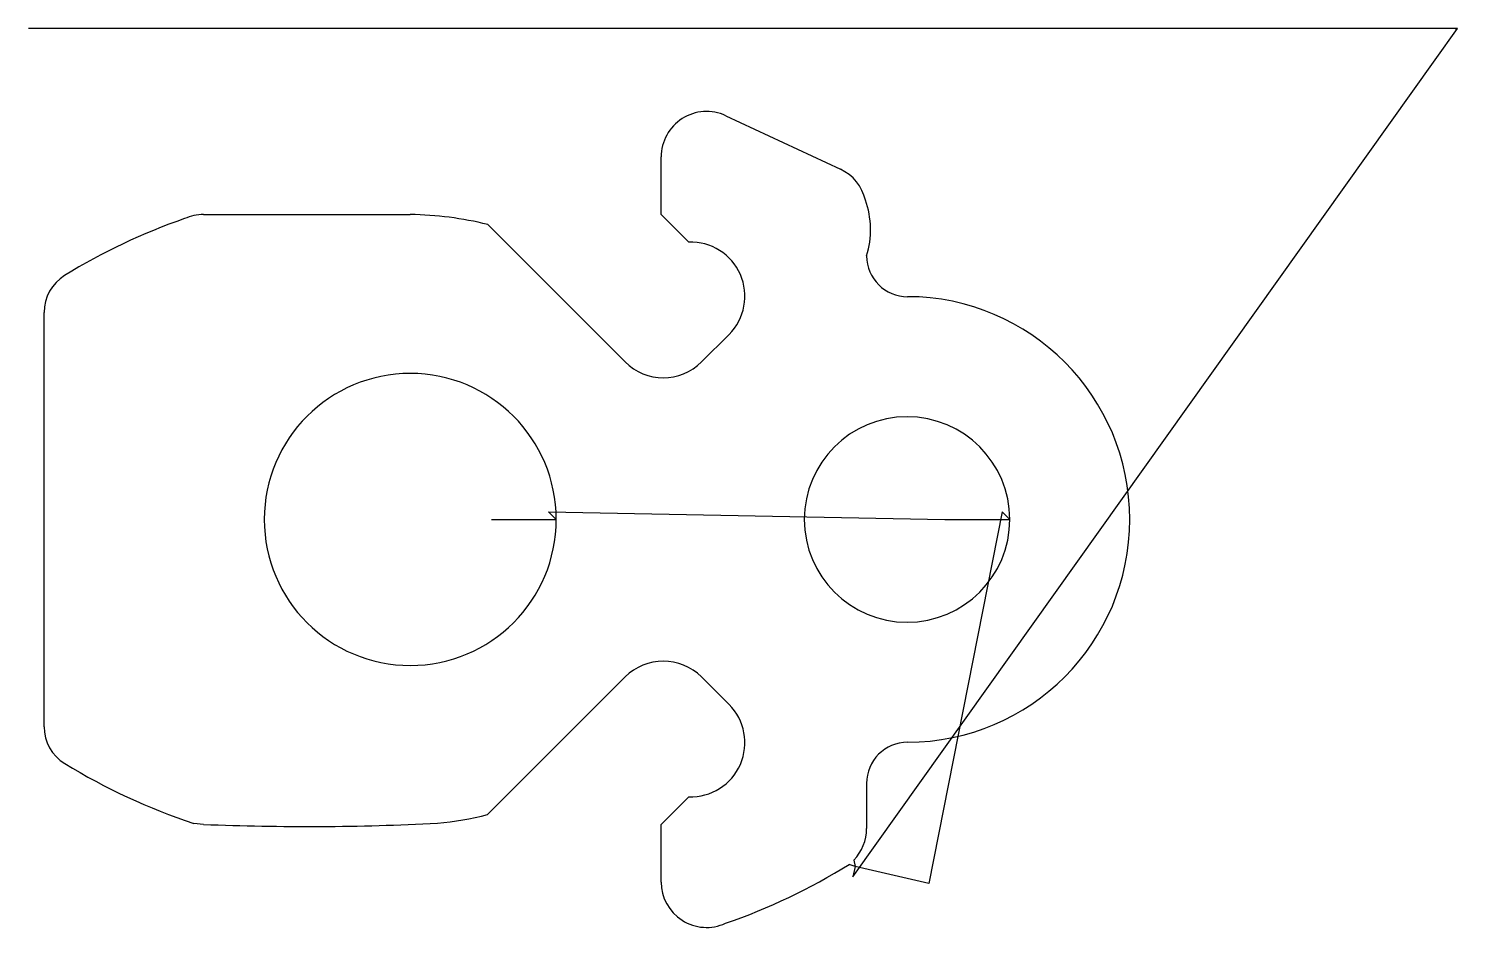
# Model space of a CAD drawing. Header units: metres. Extents: x 155 to 816, y 7 to 423.
import ezdxf

# ---------------------------------------------------------------- set-up
doc = ezdxf.new("R2010")
doc.units = ezdxf.units.M

msp = doc.modelspace()

# ---------------------------------------------------------------- linework, layer by layer
at = {"layer": 'TOOL_0'}
for p, q in [((156.225, 422.6), (155.225, 422.6)), ((814.913, 422.6), (156.225, 422.6)), ((536.336, 30.384), (815.913, 422.6)), ((815.913, 422.6), (814.913, 422.6)), ((814.913, 422.6), (815.913, 422.6)), ((815.913, 422.6), (814.913, 422.6)), ((477.596, 382.294), (530.596, 357.58)), ((447.721, 336.656), (447.721, 363.262)), ((236.154, 336.657), (331.728, 336.657)), ((367.51, 332.014), (431.043, 268.481)), ((460.508, 323.869), (447.721, 336.656)), ((162.42, 99.858), (162.42, 291.403)), ((466.398, 268.481), (479.126, 281.209)), ((399.221, 195.655), (395.685, 199.191)), ((395.685, 199.191), (578.92, 195.656)), ((605.384, 199.192), (571.561, 27.369)), ((608.92, 195.656), (605.384, 199.192)), ((369.221, 195.655), (399.221, 195.655)), ((578.92, 195.656), (608.92, 195.656)), ((431.042, 122.832), (367.476, 59.266)), ((479.125, 110.104), (466.397, 122.832)), ((542.722, 73.656), (542.722, 52.764)), ((447.72, 54.657), (460.507, 67.444)), ((236.066, 54.659), (231.611, 55.148)), ((447.72, 28.051), (447.72, 54.657)), ((537.461, 35.256), (534.607, 36.184)), ((537.463, 35.255), (536.336, 30.384)), ((536.838, 38.191), (537.463, 35.255)), ((571.561, 27.369), (537.461, 35.256))]:
    msp.add_line(p, q, dxfattribs=at)
for centre, radius, start, end in [((468.721, 363.262), 21, 64.999425, 180), ((521.683, 338.517), 21.044, 13.21542, 64.941328), ((503.243, 329.579), 41.284, 342.995941, 19.453199), ((317.236, 73.328), 276.414, 108.970879, 121.720253), ((236.142, 315.772), 20.885, 89.967079, 114.814036), ((329.282, 177.595), 159.081, 76.095399, 89.118995), ((461.448, 298.887), 25, 315, 92.154857), ((561.721, 317.655), 19, 180.449334, 269.861284), ((182.454, 291.422), 20.034, 121.774071, 180.054339), ((561.422, 195.655), 103, 270.140737, 89.859264), ((448.721, 286.159), 25, 225, 314.998379), ((331.721, 195.655), 67.5, 0, 180), ((561.42, 195.656), 47.5, 0, 180), ((331.721, 195.655), 67.5, 180, 0), ((561.42, 195.656), 47.5, 180, 0), ((448.719, 105.154), 25, 45, 134.998379), ((461.448, 92.426), 25, 267.842853, 45.001621), ((182.454, 99.876), 20.034, 180.051479, 238.475125), ((561.722, 73.656), 19, 90.141731, 180), ((321.564, 327.267), 286.601, 238.538384, 251.707925), ((283.936, 1261.769), 1208.059, 267.729028, 272.864705), ((331.72, 195.657), 141, 275.123609, 284.689974), ((521.678, 52.785), 21.044, 316.089786, 359.942824), ((386.762, 272.995), 279.173, 288.96578, 301.977211), ((468.714, 28.048), 20.994, 179.991813, 294.721769)]:
    msp.add_arc(centre, radius, start, end, dxfattribs=at)

doc.saveas('drawing.dxf')
